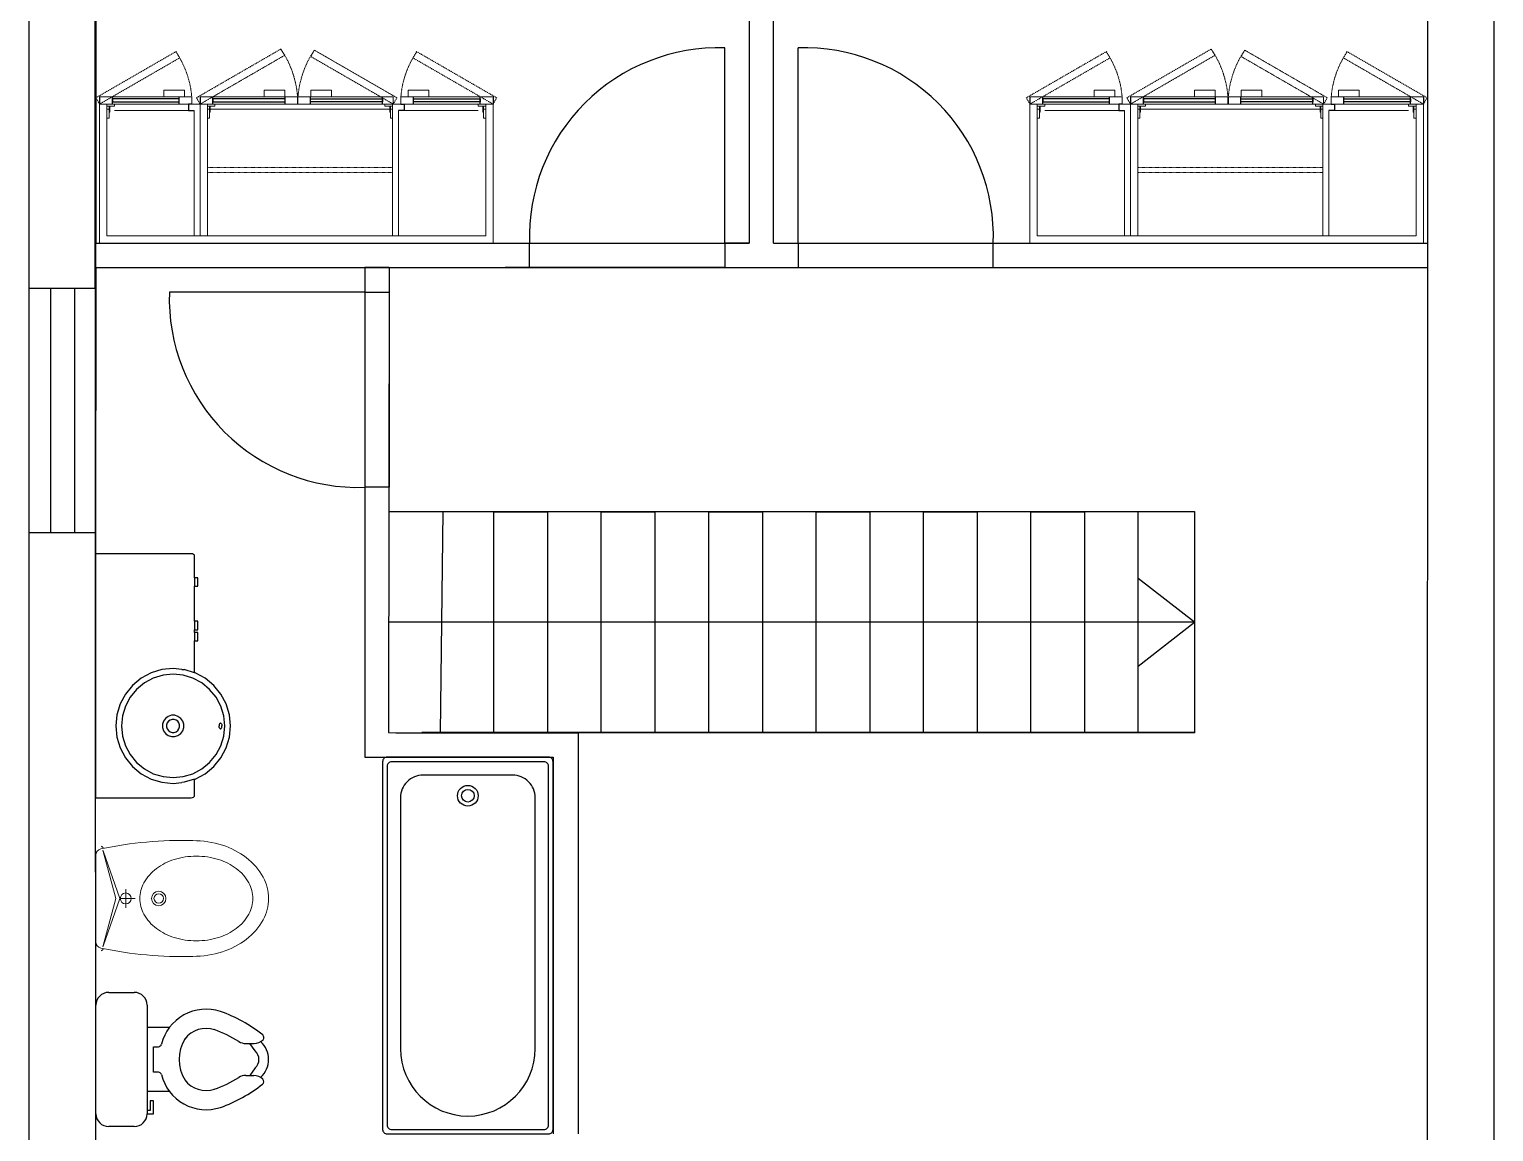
# Model space of a CAD drawing. Header units: inches. Extents: x -902 to 12417, y -2973 to 6117.
# Drawn here: x 7334 to 7934, y -1881 to -1429 of the extents above; entities that cross this region are included whole.
import ezdxf

# ---------------------------------------------------------------- set-up
doc = ezdxf.new("R2010")
doc.units = ezdxf.units.IN
doc.header["$MEASUREMENT"] = 0
doc.linetypes.add('TRATTEGGIATA2', pattern=[9.525, 6.35, -3.175])
doc.layers.add('ARREDI attrezzature - furniture', color=175, linetype='Continuous', lineweight=9)
doc.layers.add('ARREDI_attrezzature_furniture', color=175, linetype='Continuous', lineweight=9)
for name, color, linetype in [('Layer1', 1, 'Continuous'), ('SANIT', 175, 'Continuous'), ('SANITARI', 254, 'Continuous'), ('www.archweb.it - blocchi dwg', 2, 'Continuous')]:
    doc.layers.add(name, color=color, linetype=linetype)
doc.styles.add('ARCH', font='txt')
doc.styles.get("Standard").update_dxf_attribs({"font": 'arial.ttf'})

# ---------------------------------------------------------------- blocks, each defined once
blk = doc.blocks.new('15PTOI06')
for p, q in [((2, 10.5), (6, 10.5)), ((0, -8.5), (0, 8.5)), ((8, 8.5), (8, -8.5)), ((11.5, 5), (8, 5)), ((23.431562, 2.5), (24.727861, 2.5)), ((24.931034, 1.327586), (24.062054, 2.5)), ((9, 2), (9.765178, 2)), ((9, -2), (9, 2)), ((9.765178, -2), (9, -2)), ((24.931034, -1.327586), (24.062054, -2.5)), ((23.431562, -2.5), (24.690476, -2.5)), ((11.5, -5), (8, -5)), ((9, -6.5), (8.5, -6.5)), ((8.5, -6.5), (8.5, -8)), ((9, -8.5), (9, -6.5)), ((8.5, -8), (8, -8)), ((8, -8.5), (9, -8.5)), ((6, -10.5), (2, -10.5))]:
    blk.add_line(p, q)
for centre, radius, start, end in [((2, 8.5), 2, 90, 180), ((6, 8.5), 2, 0, 90), ((17.25, 0.65), 7.210062, 71.816347, 166.116636), ((12, -13.75), 22.534695, 51.265418, 70.559965), ((17.25, 0.65), 4.210062, 71.816347, 142.891702), ((12, -13.75), 19.534695, 57.937508, 70.559965), ((9.765178, 2.5), 0.5, 270, 346.116636), ((19.118098, 0), 6.118098, 147.797266, 212.202734), ((23.431562, 4.5), 2, 237.937508, 270), ((24.727861, 4.5), 2, 270, 314.939898), ((23.166667, 0), 3.833333, 313.602819, 46.397181), ((25.787408, 3.438228), 0.5, 314.939898, 51.265418), ((23.666667, 0), 1.833333, 313.602819, 46.397181), ((9.765178, -2.5), 0.5, 13.883364, 90), ((17.25, -0.65), 7.210062, 193.883364, 288.183653), ((17.25, -0.65), 4.210062, 217.108298, 288.183653), ((12, 13.75), 19.534695, 289.440035, 302.062492), ((12, 13.75), 22.534695, 289.440035, 308.665009), ((23.431562, -4.5), 2, 90, 122.062492), ((24.690476, -4.5), 2, 44.162471, 90), ((25.766527, -3.454957), 0.5, 308.665009, 44.162471), ((2, -8.5), 2, 180, 270), ((6, -8.5), 2, 270, 0)]:
    blk.add_arc(centre, radius, start, end)
at = {"style": 'ARCH'}
for tag, p, flags in [('ITEM', (0, -19.5), 3), ('ROOM_NUMBER', (0, -28.5), 1)]:
    blk.add_attdef(tag, p, '', height=6, dxfattribs=dict(at, flags=flags))

msp = doc.modelspace()

# ---------------------------------------------------------------- linework, layer by layer
at = {"color": 175}
for p, q in [((7401.81, -1653.52), (7401.81, -1657.05)), ((7401.81, -1671.39), (7401.81, -1674.92)), ((7401.81, -1675.92), (7401.81, -1679.45)), ((7388.39, -1691.2), (7383.98, -1692.54)), ((7392.98, -1690.75), (7388.39, -1691.2)), ((7396.51, -1691.1), (7392.98, -1690.75)), ((7396.51, -1691.1), (7396.51, -1691.1)), ((7396.51, -1691.1), (7397.57, -1691.2)), ((7401.81, -1692.49), (7397.57, -1691.2)), ((7376.35, -1697.64), (7373.42, -1701.21)), ((7379.91, -1694.71), (7376.35, -1697.64)), ((7381.22, -1696.67), (7378.01, -1699.3)), ((7383.98, -1692.54), (7379.91, -1694.71)), ((7384.88, -1694.71), (7381.22, -1696.67)), ((7388.85, -1693.51), (7384.88, -1694.71)), ((7392.98, -1693.1), (7388.85, -1693.51)), ((7397.12, -1693.51), (7392.98, -1693.1)), ((7401.09, -1694.71), (7397.12, -1693.51)), ((7404.75, -1696.67), (7401.09, -1694.71)), ((7407.96, -1699.3), (7404.75, -1696.67)), ((7373.42, -1701.21), (7371.25, -1705.27)), ((7375.38, -1702.51), (7373.42, -1706.17)), ((7378.01, -1699.3), (7375.38, -1702.51)), ((7410.59, -1702.51), (7407.96, -1699.3)), ((7412.55, -1706.17), (7410.59, -1702.51)), ((7369.91, -1709.69), (7369.46, -1714.28)), ((7371.25, -1705.27), (7369.91, -1709.69)), ((7373.42, -1706.17), (7372.21, -1710.15)), ((7392.29, -1709.92), (7390.98, -1710.35)), ((7393.67, -1709.92), (7392.29, -1709.92)), ((7394.99, -1710.35), (7393.67, -1709.92)), ((7413.75, -1710.15), (7412.55, -1706.17)), ((7369.46, -1714.28), (7369.91, -1718.87)), ((7372.21, -1710.15), (7371.81, -1714.28)), ((7371.81, -1714.28), (7372.21, -1718.41)), ((7389.05, -1712.28), (7388.63, -1713.59)), ((7388.63, -1713.59), (7388.63, -1714.97)), ((7388.63, -1714.97), (7389.05, -1716.28)), ((7389.86, -1711.16), (7389.05, -1712.28)), ((7390.98, -1710.35), (7389.86, -1711.16)), ((7390.57, -1713.05), (7390.31, -1713.86)), ((7390.31, -1713.86), (7390.31, -1714.7)), ((7390.31, -1714.7), (7390.57, -1715.51)), ((7391.07, -1712.37), (7390.57, -1713.05)), ((7390.57, -1715.51), (7391.07, -1716.19)), ((7391.76, -1711.87), (7391.07, -1712.37)), ((7392.56, -1711.61), (7391.76, -1711.87)), ((7393.41, -1711.61), (7392.56, -1711.61)), ((7394.21, -1711.87), (7393.41, -1711.61)), ((7394.9, -1712.37), (7394.21, -1711.87)), ((7395.4, -1713.05), (7394.9, -1712.37)), ((7394.9, -1716.19), (7395.4, -1715.51)), ((7396.1, -1711.16), (7394.99, -1710.35)), ((7395.66, -1713.86), (7395.4, -1713.05)), ((7395.4, -1715.51), (7395.66, -1714.7)), ((7395.66, -1714.7), (7395.66, -1713.86)), ((7396.92, -1712.28), (7396.1, -1711.16)), ((7397.34, -1713.59), (7396.92, -1712.28)), ((7396.92, -1716.28), (7397.34, -1714.97)), ((7397.34, -1714.97), (7397.34, -1713.59)), ((7411.84, -1713.91), (7411.81, -1714.28)), ((7411.84, -1714.65), (7411.81, -1714.28)), ((7411.9, -1713.65), (7411.84, -1713.91)), ((7411.9, -1714.9), (7411.84, -1714.65)), ((7411.98, -1713.45), (7411.9, -1713.65)), ((7411.98, -1715.11), (7411.9, -1714.9)), ((7412.09, -1713.27), (7411.98, -1713.45)), ((7412.09, -1715.28), (7411.98, -1715.11)), ((7412.22, -1713.15), (7412.09, -1713.27)), ((7412.22, -1715.4), (7412.09, -1715.28)), ((7412.4, -1713.1), (7412.22, -1713.15)), ((7412.4, -1715.46), (7412.22, -1715.4)), ((7412.4, -1713.1), (7412.57, -1713.15)), ((7412.4, -1715.46), (7412.57, -1715.4)), ((7412.57, -1713.15), (7412.7, -1713.27)), ((7412.57, -1715.4), (7412.7, -1715.28)), ((7412.7, -1713.27), (7412.81, -1713.45)), ((7412.7, -1715.28), (7412.81, -1715.11)), ((7412.81, -1713.45), (7412.89, -1713.65)), ((7412.81, -1715.11), (7412.89, -1714.9)), ((7412.89, -1713.65), (7412.96, -1713.91)), ((7412.89, -1714.9), (7412.96, -1714.65)), ((7412.96, -1713.91), (7412.98, -1714.28)), ((7412.96, -1714.65), (7412.98, -1714.28)), ((7414.16, -1714.28), (7413.75, -1710.15)), ((7413.75, -1718.41), (7414.16, -1714.28)), ((7369.91, -1718.87), (7371.25, -1723.28)), ((7372.21, -1718.41), (7373.42, -1722.38)), ((7389.05, -1716.28), (7389.86, -1717.4)), ((7389.86, -1717.4), (7390.98, -1718.21)), ((7390.98, -1718.21), (7392.29, -1718.64)), ((7391.07, -1716.19), (7391.76, -1716.69)), ((7391.76, -1716.69), (7392.56, -1716.95)), ((7392.29, -1718.64), (7393.67, -1718.64)), ((7392.56, -1716.95), (7393.41, -1716.95)), ((7393.41, -1716.95), (7394.21, -1716.69)), ((7393.67, -1718.64), (7394.99, -1718.21)), ((7394.21, -1716.69), (7394.9, -1716.19)), ((7394.99, -1718.21), (7396.1, -1717.4)), ((7396.1, -1717.4), (7396.92, -1716.28)), ((7412.55, -1722.38), (7413.75, -1718.41)), ((7371.25, -1723.28), (7373.42, -1727.35)), ((7373.42, -1722.38), (7375.38, -1726.04)), ((7373.42, -1727.35), (7376.35, -1730.92)), ((7375.38, -1726.04), (7378.01, -1729.25)), ((7407.96, -1729.25), (7410.59, -1726.04)), ((7410.59, -1726.04), (7412.55, -1722.38)), ((7376.35, -1730.92), (7379.91, -1733.84)), ((7378.01, -1729.25), (7381.22, -1731.89)), ((7379.91, -1733.84), (7383.98, -1736.02)), ((7381.22, -1731.89), (7384.88, -1733.84)), ((7384.88, -1733.84), (7388.85, -1735.05)), ((7397.12, -1735.05), (7401.09, -1733.84)), ((7401.09, -1733.84), (7404.75, -1731.89)), ((7404.75, -1731.89), (7407.96, -1729.25)), ((7383.98, -1736.02), (7388.39, -1737.36)), ((7388.39, -1737.36), (7392.98, -1737.81)), ((7388.85, -1735.05), (7392.98, -1735.46)), ((7392.98, -1735.46), (7397.12, -1735.05)), ((7392.98, -1737.81), (7396.51, -1737.46)), ((7397.57, -1737.36), (7396.51, -1737.46)), ((7401.81, -1736.07), (7397.57, -1737.36))]:
    msp.add_line(p, q, dxfattribs=at)
msp.add_lwpolyline([(7401.81, -1679.45), (7403.11, -1679.45), (7403.11, -1675.92), (7401.81, -1675.92), (7401.81, -1674.92), (7403.11, -1674.92), (7403.11, -1671.39), (7401.81, -1671.39), (7401.81, -1657.05), (7403.11, -1657.05), (7403.11, -1653.52), (7401.81, -1653.52), (7401.81, -1644.71), (7401.7, -1644.31), (7401.4, -1643.98), (7400.93, -1643.76), (7400.4, -1643.69), (7361.22, -1643.69), (7361.22, -1743.69), (7400.4, -1743.69), (7400.93, -1743.62), (7401.4, -1743.4), (7401.7, -1743.07), (7401.81, -1742.68), (7401.81, -1736.07), (7401.99, -1736.02), (7406.06, -1733.84), (7409.62, -1730.92), (7412.55, -1727.35), (7414.72, -1723.28), (7416.06, -1718.87), (7416.51, -1714.28), (7416.06, -1709.69), (7414.72, -1705.27), (7412.55, -1701.21), (7409.62, -1697.64), (7406.06, -1694.71), (7401.99, -1692.54), (7401.81, -1692.49)], close=True, dxfattribs=at)
at = {"layer": 'ARREDI attrezzature - furniture', "color": 251, "linetype": 'TRATTEGGIATA2', "ltscale": 0.004}
for p, q in [((7361.37, -1456.87), (7394.18, -1437.93)), ((7394.18, -1437.93), (7395.68, -1440.53)), ((7437.14, -1436.91), (7402.57, -1456.87)), ((7404.07, -1459.47), (7438.64, -1439.51)), ((7438.64, -1439.51), (7437.14, -1436.91)), ((7450.88, -1437.36), (7449.38, -1439.96)), ((7449.38, -1439.96), (7483.18, -1459.47)), ((7484.68, -1456.87), (7450.88, -1437.36)), ((7492.76, -1437.93), (7491.26, -1440.53)), ((7525.57, -1456.87), (7492.76, -1437.93)), ((7742.56, -1456.87), (7775.37, -1437.93)), ((7775.37, -1437.93), (7776.87, -1440.53)), ((7818.33, -1436.91), (7783.76, -1456.87)), ((7785.26, -1459.47), (7819.83, -1439.51)), ((7819.83, -1439.51), (7818.33, -1436.91)), ((7832.07, -1437.36), (7830.57, -1439.96)), ((7830.57, -1439.96), (7864.37, -1459.47)), ((7865.87, -1456.87), (7832.07, -1437.36)), ((7873.96, -1437.93), (7872.46, -1440.53)), ((7906.76, -1456.87), (7873.96, -1437.93)), ((7395.68, -1440.53), (7362.87, -1459.47)), ((7491.26, -1440.53), (7524.07, -1459.47)), ((7776.87, -1440.53), (7744.06, -1459.47)), ((7872.46, -1440.53), (7905.26, -1459.47)), ((7362.87, -1459.47), (7361.37, -1456.87)), ((7402.57, -1456.87), (7404.07, -1459.47)), ((7483.18, -1459.47), (7484.68, -1456.87)), ((7524.07, -1459.47), (7525.57, -1456.87)), ((7744.06, -1459.47), (7742.56, -1456.87)), ((7783.76, -1456.87), (7785.26, -1459.47)), ((7864.37, -1459.47), (7865.87, -1456.87)), ((7905.26, -1459.47), (7906.76, -1456.87))]:
    msp.add_line(p, q, dxfattribs=at)
at = {"layer": 'ARREDI attrezzature - furniture', "color": 2}
for p, q in [((7400.64, -1456.47), (7362.87, -1456.47)), ((7400.64, -1459.47), (7400.64, -1456.47)), ((7404.07, -1456.47), (7483.18, -1456.47)), ((7443.99, -1459.47), (7443.99, -1456.47)), ((7444.15, -1459.47), (7444.15, -1456.47)), ((7483.18, -1459.47), (7483.18, -1456.47)), ((7486.31, -1456.47), (7524.07, -1456.47)), ((7486.31, -1459.47), (7486.31, -1456.47)), ((7781.83, -1456.47), (7744.06, -1456.47)), ((7781.83, -1459.47), (7781.83, -1456.47)), ((7785.26, -1456.47), (7864.37, -1456.47)), ((7825.18, -1459.47), (7825.18, -1456.47)), ((7825.34, -1459.47), (7825.34, -1456.47)), ((7864.37, -1459.47), (7864.37, -1456.47)), ((7867.5, -1459.47), (7867.5, -1456.47)), ((7867.5, -1456.47), (7905.26, -1456.47)), ((7362.87, -1459.47), (7362.87, -1516.47)), ((7404.07, -1459.47), (7362.87, -1459.47)), ((7365.87, -1459.47), (7365.87, -1513.47)), ((7401.67, -1513.47), (7401.67, -1462.14)), ((7404.07, -1513.47), (7404.07, -1459.47)), ((7404.07, -1459.47), (7524.07, -1459.47)), ((7404.07, -1513.47), (7404.07, -1459.47)), ((7407.07, -1513.47), (7407.07, -1459.47)), ((7482.87, -1513.47), (7482.87, -1459.47)), ((7485.27, -1513.47), (7485.27, -1462.14)), ((7521.07, -1459.47), (7521.07, -1513.47)), ((7524.07, -1459.47), (7524.07, -1516.47)), ((7744.06, -1459.47), (7744.06, -1516.47)), ((7785.26, -1459.47), (7744.06, -1459.47)), ((7747.06, -1459.47), (7747.06, -1513.47)), ((7782.86, -1513.47), (7782.86, -1462.14)), ((7785.26, -1459.47), (7905.26, -1459.47)), ((7785.26, -1513.47), (7785.26, -1459.47)), ((7785.26, -1513.47), (7785.26, -1459.47)), ((7788.26, -1513.47), (7788.26, -1459.47)), ((7864.06, -1513.47), (7864.06, -1459.47)), ((7866.46, -1513.47), (7866.46, -1462.14)), ((7902.26, -1459.47), (7902.26, -1513.47)), ((7905.26, -1459.47), (7905.26, -1516.47)), ((7362.87, -1516.47), (7404.07, -1516.47)), ((7365.87, -1513.47), (7401.67, -1513.47)), ((7521.07, -1513.47), (7401.67, -1513.47)), ((7524.07, -1516.47), (7404.07, -1516.47)), ((7744.06, -1516.47), (7785.26, -1516.47)), ((7747.06, -1513.47), (7782.86, -1513.47)), ((7902.26, -1513.47), (7782.86, -1513.47)), ((7905.26, -1516.47), (7785.26, -1516.47))]:
    msp.add_line(p, q, dxfattribs=at)
at = {"layer": 'ARREDI attrezzature - furniture'}
for p, q in [((7397.65, -1453.78), (7389.19, -1453.78)), ((7389.19, -1453.78), (7389.19, -1456.47)), ((7397.65, -1456.47), (7397.65, -1453.78)), ((7438.76, -1453.78), (7430.3, -1453.78)), ((7430.3, -1453.78), (7430.3, -1456.47)), ((7438.76, -1456.47), (7438.76, -1453.78)), ((7449.38, -1456.47), (7449.38, -1453.78)), ((7449.38, -1453.78), (7457.84, -1453.78)), ((7457.84, -1453.78), (7457.84, -1456.47)), ((7489.29, -1456.47), (7489.29, -1453.78)), ((7489.29, -1453.78), (7497.75, -1453.78)), ((7497.75, -1453.78), (7497.75, -1456.47)), ((7778.84, -1453.78), (7770.38, -1453.78)), ((7770.38, -1453.78), (7770.38, -1456.47)), ((7778.84, -1456.47), (7778.84, -1453.78)), ((7819.95, -1453.78), (7811.49, -1453.78)), ((7811.49, -1453.78), (7811.49, -1456.47)), ((7819.95, -1456.47), (7819.95, -1453.78)), ((7830.57, -1456.47), (7830.57, -1453.78)), ((7830.57, -1453.78), (7839.03, -1453.78)), ((7839.03, -1453.78), (7839.03, -1456.47)), ((7870.48, -1456.47), (7870.48, -1453.78)), ((7870.48, -1453.78), (7878.94, -1453.78)), ((7878.94, -1453.78), (7878.94, -1456.47)), ((7368.94, -1459.47), (7365.87, -1459.47)), ((7365.87, -1459.47), (7365.87, -1460.36)), ((7365.87, -1460.36), (7368.94, -1460.36)), ((7366.73, -1461.5), (7365.87, -1461.5)), ((7365.87, -1461.5), (7365.87, -1465.25)), ((7367.01, -1460.36), (7366.73, -1460.36)), ((7366.73, -1460.36), (7366.73, -1462.72)), ((7366.73, -1465.25), (7366.73, -1461.5)), ((7366.73, -1462.72), (7367.01, -1462.72)), ((7367.01, -1462.72), (7367.01, -1460.36)), ((7368.94, -1460.36), (7368.94, -1459.47)), ((7368.94, -1462.15), (7399.27, -1462.15)), ((7410.14, -1459.47), (7407.07, -1459.47)), ((7407.07, -1459.47), (7407.07, -1460.36)), ((7407.07, -1460.36), (7410.14, -1460.36)), ((7407.93, -1461.5), (7407.07, -1461.5)), ((7407.07, -1461.5), (7407.07, -1465.25)), ((7408.21, -1460.36), (7407.93, -1460.36)), ((7407.93, -1460.36), (7407.93, -1462.72)), ((7407.93, -1465.25), (7407.93, -1461.5)), ((7407.93, -1462.72), (7408.21, -1462.72)), ((7408.21, -1462.72), (7408.21, -1460.36)), ((7481.74, -1461.55), (7408.21, -1461.55)), ((7410.14, -1460.36), (7410.14, -1459.47)), ((7479.8, -1460.36), (7479.8, -1459.47)), ((7479.8, -1459.47), (7482.87, -1459.47)), ((7482.87, -1460.36), (7479.8, -1460.36)), ((7481.74, -1462.72), (7481.74, -1460.36)), ((7481.74, -1460.36), (7482.01, -1460.36)), ((7482.01, -1462.72), (7481.74, -1462.72)), ((7482.01, -1460.36), (7482.01, -1462.72)), ((7482.01, -1465.25), (7482.01, -1461.5)), ((7482.01, -1461.5), (7482.87, -1461.5)), ((7482.87, -1459.47), (7482.87, -1460.36)), ((7482.87, -1461.5), (7482.87, -1465.25)), ((7518, -1462.15), (7487.67, -1462.15)), ((7518, -1460.36), (7518, -1459.47)), ((7518, -1459.47), (7521.07, -1459.47)), ((7521.07, -1460.36), (7518, -1460.36)), ((7519.94, -1462.72), (7519.94, -1460.36)), ((7519.94, -1460.36), (7520.21, -1460.36)), ((7520.21, -1462.72), (7519.94, -1462.72)), ((7520.21, -1460.36), (7520.21, -1462.72)), ((7520.21, -1465.25), (7520.21, -1461.5)), ((7520.21, -1461.5), (7521.07, -1461.5)), ((7521.07, -1459.47), (7521.07, -1460.36)), ((7521.07, -1461.5), (7521.07, -1465.25)), ((7750.13, -1459.47), (7747.06, -1459.47)), ((7747.06, -1459.47), (7747.06, -1460.36)), ((7747.06, -1460.36), (7750.13, -1460.36)), ((7747.92, -1461.5), (7747.06, -1461.5)), ((7747.06, -1461.5), (7747.06, -1465.25)), ((7748.2, -1460.36), (7747.92, -1460.36)), ((7747.92, -1460.36), (7747.92, -1462.72)), ((7747.92, -1465.25), (7747.92, -1461.5)), ((7747.92, -1462.72), (7748.2, -1462.72)), ((7748.2, -1462.72), (7748.2, -1460.36)), ((7750.13, -1460.36), (7750.13, -1459.47)), ((7750.13, -1462.15), (7780.46, -1462.15)), ((7791.33, -1459.47), (7788.26, -1459.47)), ((7788.26, -1459.47), (7788.26, -1460.36)), ((7788.26, -1460.36), (7791.33, -1460.36)), ((7789.12, -1461.5), (7788.26, -1461.5)), ((7788.26, -1461.5), (7788.26, -1465.25)), ((7789.4, -1460.36), (7789.12, -1460.36)), ((7789.12, -1460.36), (7789.12, -1462.72)), ((7789.12, -1465.25), (7789.12, -1461.5)), ((7789.12, -1462.72), (7789.4, -1462.72)), ((7789.4, -1462.72), (7789.4, -1460.36)), ((7862.93, -1461.55), (7789.4, -1461.55)), ((7791.33, -1460.36), (7791.33, -1459.47)), ((7860.99, -1460.36), (7860.99, -1459.47)), ((7860.99, -1459.47), (7864.06, -1459.47)), ((7864.06, -1460.36), (7860.99, -1460.36)), ((7862.93, -1462.72), (7862.93, -1460.36)), ((7862.93, -1460.36), (7863.2, -1460.36)), ((7863.2, -1462.72), (7862.93, -1462.72)), ((7863.2, -1460.36), (7863.2, -1462.72)), ((7863.2, -1465.25), (7863.2, -1461.5)), ((7863.2, -1461.5), (7864.06, -1461.5)), ((7864.06, -1459.47), (7864.06, -1460.36)), ((7864.06, -1461.5), (7864.06, -1465.25)), ((7899.19, -1462.15), (7868.86, -1462.15)), ((7899.19, -1460.36), (7899.19, -1459.47)), ((7899.19, -1459.47), (7902.26, -1459.47)), ((7902.26, -1460.36), (7899.19, -1460.36)), ((7901.13, -1462.72), (7901.13, -1460.36)), ((7901.13, -1460.36), (7901.4, -1460.36)), ((7901.4, -1462.72), (7901.13, -1462.72)), ((7901.4, -1460.36), (7901.4, -1462.72)), ((7901.4, -1465.25), (7901.4, -1461.5)), ((7901.4, -1461.5), (7902.26, -1461.5)), ((7902.26, -1459.47), (7902.26, -1460.36)), ((7902.26, -1461.5), (7902.26, -1465.25)), ((7365.87, -1465.25), (7366.73, -1465.25)), ((7407.07, -1465.25), (7407.93, -1465.25)), ((7482.87, -1465.25), (7482.01, -1465.25)), ((7521.07, -1465.25), (7520.21, -1465.25)), ((7747.06, -1465.25), (7747.92, -1465.25)), ((7788.26, -1465.25), (7789.12, -1465.25)), ((7864.06, -1465.25), (7863.2, -1465.25)), ((7902.26, -1465.25), (7901.4, -1465.25))]:
    msp.add_line(p, q, dxfattribs=at)
at = {"layer": 'ARREDI attrezzature - furniture', "linetype": 'TRATTEGGIATA2', "ltscale": 0.01}
for p, q in [((7482.87, -1485.47), (7407.07, -1485.47)), ((7482.87, -1487.47), (7407.07, -1487.47)), ((7864.06, -1485.47), (7788.26, -1485.47)), ((7864.06, -1487.47), (7788.26, -1487.47))]:
    msp.add_line(p, q, dxfattribs=at)
at = {"layer": 'ARREDI attrezzature - furniture', "color": 251, "linetype": 'TRATTEGGIATA2', "ltscale": 0.004}
for centre, radius, start, end in [((7362.87, -1459.47), 37.88, 4.54215, 34.54215), ((7404.07, -1459.47), 40.03, 4.29783, 34.29783), ((7483.18, -1459.47), 39.14, 145.60449, 175.60449), ((7524.07, -1459.47), 37.88, 145.45785, 175.45785), ((7744.06, -1459.47), 37.88, 4.54215, 34.54215), ((7785.26, -1459.47), 40.03, 4.29783, 34.29783), ((7864.37, -1459.47), 39.14, 145.60449, 175.60449), ((7905.26, -1459.47), 37.88, 145.45785, 175.45785)]:
    msp.add_arc(centre, radius, start, end, dxfattribs=at)
at = {"layer": 'ARREDI_attrezzature_furniture'}
for p, q in [((7364.18, -1765.18), (7369.5, -1784.98)), ((7371.14, -1784.98), (7364.35, -1765.52)), ((7373.59, -1784.98), (7373.59, -1781.13)), ((7364.18, -1804.78), (7369.5, -1784.98)), ((7364.35, -1804.45), (7371.14, -1784.98)), ((7373.59, -1784.98), (7371.14, -1784.98)), ((7373.59, -1784.98), (7373.59, -1788.84)), ((7373.59, -1784.98), (7377.44, -1784.98))]:
    msp.add_line(p, q, dxfattribs=at)
for points in [[(7361.37, -1802.77), (7361.37, -1767.19, -0.353669), (7363.4, -1764.68, -0.060433), (7401.03, -1761.27, -0.07695), (7413.25, -1763.16, -0.086815), (7422.99, -1768.24, -0.105749), (7429.87, -1776.3, -0.125559), (7432.09, -1784.98, -0.125559), (7429.87, -1793.67, -0.105749), (7422.99, -1801.73, -0.086815), (7413.25, -1806.8, -0.07695), (7401.03, -1808.7, -0.060433), (7363.4, -1805.29, -0.353669)], [(7402.51, -1802.34, 0.075445), (7411.64, -1800.96, 0.085783), (7418.88, -1797.26, 0.10607), (7424.02, -1791.35, 0.126822), (7425.66, -1784.98, 0.126822), (7424.02, -1778.61, 0.10607), (7418.88, -1772.71, 0.085783), (7411.64, -1769.01, 0.075445), (7402.51, -1767.63, 0.075445), (7393.39, -1769.01, 0.085783), (7386.15, -1772.71, 0.10607), (7381.01, -1778.61, 0.126822), (7379.37, -1784.98, 0.126822), (7381.01, -1791.35, 0.10607), (7386.15, -1797.26, 0.085783), (7393.39, -1800.96, 0.075445)]]:
    msp.add_lwpolyline(points, format="xyb", close=True, dxfattribs=at)
for centre, radius in [((7373.59, -1784.98), 2.25), ((7387.09, -1784.98), 2.96), ((7387.09, -1784.98), 1.93)]:
    msp.add_circle(centre, radius, dxfattribs=at)
for centre, start, end in [((7363.23, -1764.91), 19.16873, 78.46733), ((7363.23, -1805.06), 281.53267, 340.83127)]:
    msp.add_arc(centre, 1.36, start, end, dxfattribs=at)
at = {"layer": 'Layer1'}
for p, q in [((7334.06, -2268.6), (7334.06, -1118.6)), ((7934.06, -1118.6), (7934.06, -2191.76)), ((7361.37, -2241.47), (7361.04, -1145.91)), ((7361.04, -1145.91), (7361.37, -1516.47)), ((7629.04, -1145.98), (7629.04, -1516.47)), ((7639.04, -1516.47), (7639.04, -1145.98)), ((7907.05, -1146.05), (7906.77, -2241.3)), ((7619.04, -1516.47), (7619.04, -1436.47)), ((7649.04, -1516.47), (7649.04, -1436.47)), ((7361.37, -1526.47), (7361.37, -1516.47)), ((7361.37, -1516.47), (7629.04, -1516.47)), ((7539.04, -1526.47), (7539.04, -1516.47)), ((7629.04, -1516.47), (7619.04, -1516.47)), ((7619.04, -1516.47), (7619.04, -1526.47)), ((7639.04, -1516.47), (7906.76, -1516.47)), ((7639.04, -1516.47), (7649.04, -1516.47)), ((7639.04, -1516.47), (7649.04, -1516.47)), ((7649.04, -1516.47), (7649.04, -1526.47)), ((7649.04, -1516.47), (7649.04, -1526.47)), ((7729.04, -1526.47), (7729.04, -1516.47)), ((7361.37, -1526.47), (7361.19, -1643.69)), ((7361.37, -1526.47), (7906.76, -1526.47)), ((7471.48, -1526.47), (7471.48, -1536.47)), ((7481.48, -1526.47), (7471.48, -1526.47)), ((7471.48, -1526.47), (7471.48, -1727.09)), ((7481.48, -1526.47), (7481.21, -1716.95)), ((7619.04, -1526.47), (7529.04, -1526.47)), ((7619.04, -1526.47), (7539.04, -1526.47)), ((7649.04, -1526.47), (7729.04, -1526.47)), ((7361.28, -1535.08), (7334.25, -1535.08)), ((7342.77, -1535.08), (7342.77, -1635.08)), ((7352.77, -1635.08), (7352.77, -1535.08)), ((7471.48, -1536.47), (7391.48, -1536.47)), ((7471.48, -1536.47), (7481.48, -1536.47)), ((7481.48, -1536.47), (7481.48, -1616.47)), ((7481.48, -1616.47), (7471.48, -1616.47)), ((7481.48, -1626.47), (7811.48, -1626.56)), ((7481.48, -1626.47), (7811.48, -1626.47)), ((7481.48, -1626.47), (7503.48, -1626.47)), ((7503.48, -1626.47), (7502.42, -1717.09)), ((7524.42, -1717.09), (7524.42, -1626.48)), ((7524.42, -1626.48), (7546.42, -1626.48)), ((7546.42, -1626.48), (7546.42, -1716.97)), ((7568.42, -1716.97), (7568.42, -1626.48)), ((7568.42, -1626.48), (7590.42, -1626.48)), ((7590.42, -1626.48), (7590.42, -1716.97)), ((7612.42, -1716.97), (7612.42, -1626.5)), ((7612.42, -1626.5), (7634.42, -1626.5)), ((7634.42, -1626.5), (7634.42, -1716.97)), ((7656.42, -1716.97), (7656.42, -1626.51)), ((7656.42, -1626.51), (7678.42, -1626.51)), ((7678.42, -1626.51), (7678.42, -1716.97)), ((7700.42, -1716.97), (7700.42, -1626.51)), ((7700.42, -1626.51), (7722.42, -1626.51)), ((7722.42, -1626.51), (7722.42, -1716.97)), ((7744.42, -1716.97), (7744.42, -1626.53)), ((7744.42, -1626.53), (7766.42, -1626.53)), ((7766.42, -1626.53), (7766.42, -1716.97)), ((7788.42, -1716.97), (7788.42, -1626.54)), ((7811.48, -1626.47), (7811.48, -1717.16)), ((7361.39, -1635.08), (7334.25, -1635.08)), ((7811.48, -1671.81), (7788.42, -1653.84)), ((7811.48, -1671.81), (7481.21, -1671.81)), ((7788.42, -1689.79), (7811.48, -1671.81)), ((7481.21, -1716.95), (7811.48, -1717.15)), ((7481.48, -1716.96), (7558.94, -1717.21)), ((7484.22, -1717.09), (7520.63, -1717.09)), ((7811.48, -1717.01), (7494.85, -1717.01)), ((7502.42, -1717.09), (7524.42, -1717.09)), ((7546.42, -1716.97), (7568.42, -1716.97)), ((7558.94, -1717), (7558.94, -1881.47)), ((7590.42, -1716.97), (7612.42, -1716.97)), ((7634.42, -1716.97), (7656.42, -1716.97)), ((7678.42, -1716.97), (7700.42, -1716.97)), ((7722.42, -1716.97), (7744.42, -1716.97)), ((7766.42, -1716.97), (7788.42, -1716.97)), ((7471.48, -1727.09), (7548.67, -1727.09)), ((7548.67, -1727.09), (7548.67, -1881.47))]:
    msp.add_line(p, q, dxfattribs=at)
for centre, start, end in [((7616.35, -1513.78), 88.00829, 181.99171), ((7651.73, -1513.78), 358.00829, 91.99171), ((7468.79, -1539.16), 178.00829, 271.99171)]:
    msp.add_arc(centre, 77.36, start, end, dxfattribs=at)
at = {"layer": 'SANITARI'}
for points in [[(7478.83, -1728.93), (7478.83, -1879.63, 0.414214), (7480.67, -1881.47), (7546.83, -1881.47, 0.414214), (7548.67, -1879.63), (7548.67, -1728.93, 0.414214), (7546.83, -1727.09), (7480.67, -1727.09, 0.414214)], [(7480.67, -1730.76), (7480.67, -1877.79, 0.414214), (7482.51, -1879.63), (7544.99, -1879.63, 0.414214), (7546.83, -1877.79), (7546.83, -1730.76, 0.414214), (7544.99, -1728.93), (7482.51, -1728.93, 0.414214)], [(7541.32, -1846.55), (7541.32, -1743.63, 0.414214), (7532.13, -1734.44), (7495.37, -1734.44, 0.414214), (7486.18, -1743.63), (7486.18, -1846.55, 1)]]:
    msp.add_lwpolyline(points, format="xyb", close=True, dxfattribs=at)
for radius in [4.24, 2.59]:
    msp.add_circle((7513.75, -1742.88), radius, dxfattribs=at)
at = {"layer": 'www.archweb.it - blocchi dwg'}
for p, q in [((7362.87, -1456.47), (7362.87, -1459.47)), ((7368.11, -1459.47), (7368.11, -1456.47)), ((7395.47, -1457.35), (7368.11, -1457.35)), ((7368.11, -1457.35), (7368.11, -1458.53)), ((7395.47, -1459.47), (7395.47, -1456.47)), ((7395.47, -1458.53), (7395.47, -1457.35)), ((7404.07, -1456.47), (7404.07, -1459.47)), ((7409.33, -1459.47), (7409.33, -1456.47)), ((7438.84, -1457.35), (7409.33, -1457.35)), ((7409.33, -1457.35), (7409.33, -1458.53)), ((7438.84, -1459.47), (7438.84, -1456.47)), ((7438.84, -1458.53), (7438.84, -1457.35)), ((7449.31, -1459.47), (7449.31, -1456.47)), ((7449.31, -1458.53), (7449.31, -1457.35)), ((7449.31, -1457.35), (7478.83, -1457.35)), ((7478.83, -1459.47), (7478.83, -1456.47)), ((7478.83, -1457.35), (7478.83, -1458.53)), ((7491.47, -1459.47), (7491.47, -1456.47)), ((7491.47, -1458.53), (7491.47, -1457.35)), ((7491.47, -1457.35), (7518.83, -1457.35)), ((7518.83, -1459.47), (7518.83, -1456.47)), ((7518.83, -1457.35), (7518.83, -1458.53)), ((7524.07, -1456.47), (7524.07, -1459.47)), ((7744.06, -1456.47), (7744.06, -1459.47)), ((7749.31, -1459.47), (7749.31, -1456.47)), ((7776.66, -1457.35), (7749.31, -1457.35)), ((7749.31, -1457.35), (7749.31, -1458.53)), ((7776.66, -1459.47), (7776.66, -1456.47)), ((7776.66, -1458.53), (7776.66, -1457.35)), ((7785.26, -1456.47), (7785.26, -1459.47)), ((7790.52, -1459.47), (7790.52, -1456.47)), ((7820.03, -1457.35), (7790.52, -1457.35)), ((7790.52, -1457.35), (7790.52, -1458.53)), ((7820.03, -1459.47), (7820.03, -1456.47)), ((7820.03, -1458.53), (7820.03, -1457.35)), ((7830.51, -1459.47), (7830.51, -1456.47)), ((7830.51, -1458.53), (7830.51, -1457.35)), ((7830.51, -1457.35), (7860.02, -1457.35)), ((7860.02, -1459.47), (7860.02, -1456.47)), ((7860.02, -1457.35), (7860.02, -1458.53)), ((7872.66, -1459.47), (7872.66, -1456.47)), ((7872.66, -1458.53), (7872.66, -1457.35)), ((7872.66, -1457.35), (7900.02, -1457.35)), ((7900.02, -1459.47), (7900.02, -1456.47)), ((7900.02, -1457.35), (7900.02, -1458.53)), ((7905.26, -1456.47), (7905.26, -1459.47)), ((7368.11, -1458.53), (7395.47, -1458.53)), ((7400.64, -1459.47), (7399.27, -1459.47)), ((7399.27, -1459.47), (7399.27, -1462.14)), ((7399.27, -1462.14), (7401.67, -1462.14)), ((7409.33, -1458.53), (7438.84, -1458.53)), ((7478.83, -1458.53), (7449.31, -1458.53)), ((7487.67, -1462.14), (7485.27, -1462.14)), ((7486.31, -1459.47), (7487.67, -1459.47)), ((7487.67, -1459.47), (7487.67, -1462.14)), ((7518.83, -1458.53), (7491.47, -1458.53)), ((7749.31, -1458.53), (7776.66, -1458.53)), ((7781.83, -1459.47), (7780.46, -1459.47)), ((7780.46, -1459.47), (7780.46, -1462.14)), ((7780.46, -1462.14), (7782.86, -1462.14)), ((7790.52, -1458.53), (7820.03, -1458.53)), ((7860.02, -1458.53), (7830.51, -1458.53)), ((7868.86, -1462.14), (7866.46, -1462.14)), ((7867.5, -1459.47), (7868.86, -1459.47)), ((7868.86, -1459.47), (7868.86, -1462.14)), ((7900.02, -1458.53), (7872.66, -1458.53))]:
    msp.add_line(p, q, dxfattribs=at)

# ---------------------------------------------------------------- block references
at = {"layer": 'SANIT', "xscale": 2.619047619047629, "yscale": 2.619047619047629, "zscale": 2.619047619047629}
msp.add_blockref('15PTOI06', (7361.37, -1850.94), dxfattribs=at)

# ---------------------------------------------------------------- texts
at = {"layer": 'ARREDI_attrezzature_furniture', "flags": 9}
msp.add_attdef('COPYRIGHT', (7358.66, -1784.98), 'Copyright progeSOFT - All rights reserved. This library is protected by international copyright laws.', height=0.000136, dxfattribs=at)

doc.saveas('drawing.dxf')
